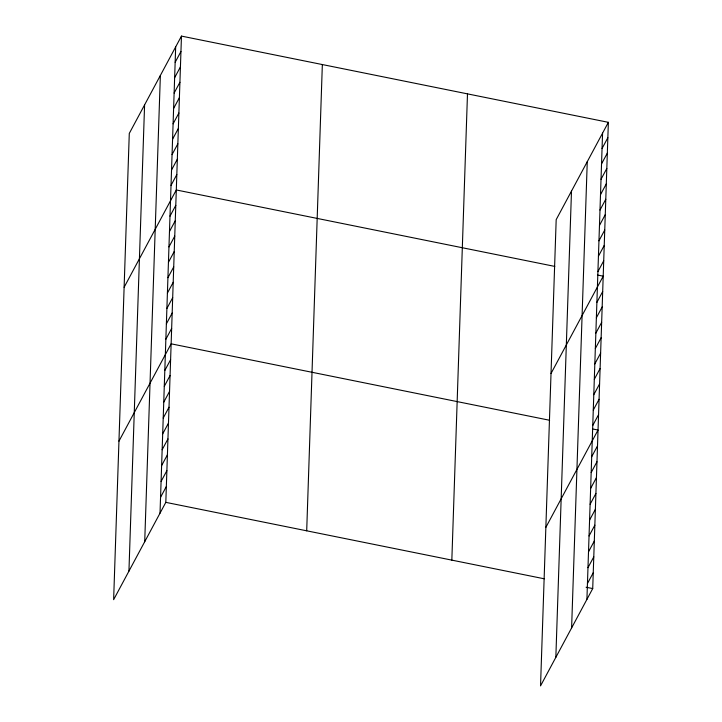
<?xml version="1.0" encoding="UTF-8"?>
<svg xmlns="http://www.w3.org/2000/svg" width="722" height="722" viewBox="0 0 722 722"><rect width="100%" height="100%" fill="white"/><g stroke="black" fill="none" stroke-linecap="round" stroke-linejoin="round"><path stroke-width="1.08" d="M128.94 571.129L144.59 104.87M144.716 541.717L160.365 75.458M160.022 513.171L175.672 46.912M181.466 36.1L129.283 133.426L113.634 599.675L165.816 502.359L181.466 36.1L608.366 122.325L592.717 588.574L540.534 685.9L556.184 219.641L608.366 122.325M306.697 530.805L322.346 64.556M451.837 560.128L467.486 93.869M555.841 657.354L571.49 191.095M571.607 627.941L587.257 161.683M586.914 599.386L602.572 133.137M175.157 62.3L180.951 51.488M174.643 77.687L180.437 66.875M174.119 93.075L179.922 82.263M173.605 108.453L179.408 97.641M173.09 123.841L178.885 113.029M172.576 139.229L178.37 128.417M172.053 154.616L177.856 143.804M171.538 170.004L177.341 159.192M171.024 185.392L176.818 174.58M124.121 287.284L176.303 189.967L554.776 266.409M169.995 216.158L175.789 205.355M169.471 231.545L175.275 220.733M168.957 246.933L174.751 236.121M168.443 262.321L174.237 251.509M167.928 277.708L173.722 266.896M167.405 293.096L173.208 282.284M166.89 308.484L172.693 297.672M166.376 323.871L172.17 313.059M165.861 339.25L171.655 328.438M118.959 441.151L171.141 343.825L549.613 420.267M164.815 370.494L170.609 359.682M164.282 386.342L170.076 375.53M163.75 402.199L169.544 391.387M163.217 418.047L169.011 407.235M162.685 433.904L168.479 423.092M162.152 449.752L167.946 438.94M161.62 465.609L167.414 454.797M161.087 481.466L166.881 470.654M160.555 497.314L166.349 486.502M602.049 148.515L607.852 137.712M601.534 163.903L607.337 153.091M601.02 179.291L606.814 168.479M600.505 194.678L606.299 183.866M599.991 210.066L605.785 199.254M599.468 225.454L605.271 214.642M598.953 240.841L604.747 230.029M598.439 256.229L604.233 245.417M597.924 271.607L603.718 260.795M551.012 373.509L603.204 276.183L597.699 275.073M596.886 302.383L602.68 291.571M596.372 317.77L602.166 306.958M595.858 333.158L601.652 322.346M595.334 348.546L601.137 337.734M594.82 363.933L600.623 353.121M594.305 379.312L600.099 368.509M593.791 394.699L599.585 383.887M593.276 410.087L599.07 399.275M592.753 425.475L598.556 414.663M545.85 527.376L598.033 430.05L592.536 428.94M591.706 456.71L597.5 445.898M591.174 472.567L596.968 461.755M590.641 488.424L596.444 477.612M590.109 504.272L595.912 493.46M589.576 520.129L595.379 509.317M589.044 535.977L594.847 525.165M588.511 551.834L594.314 541.022M587.979 567.682L593.782 556.87M587.446 583.538L593.249 572.726M165.816 502.359L544.289 578.8M586.111 587.239L592.717 588.574"/></g></svg>
